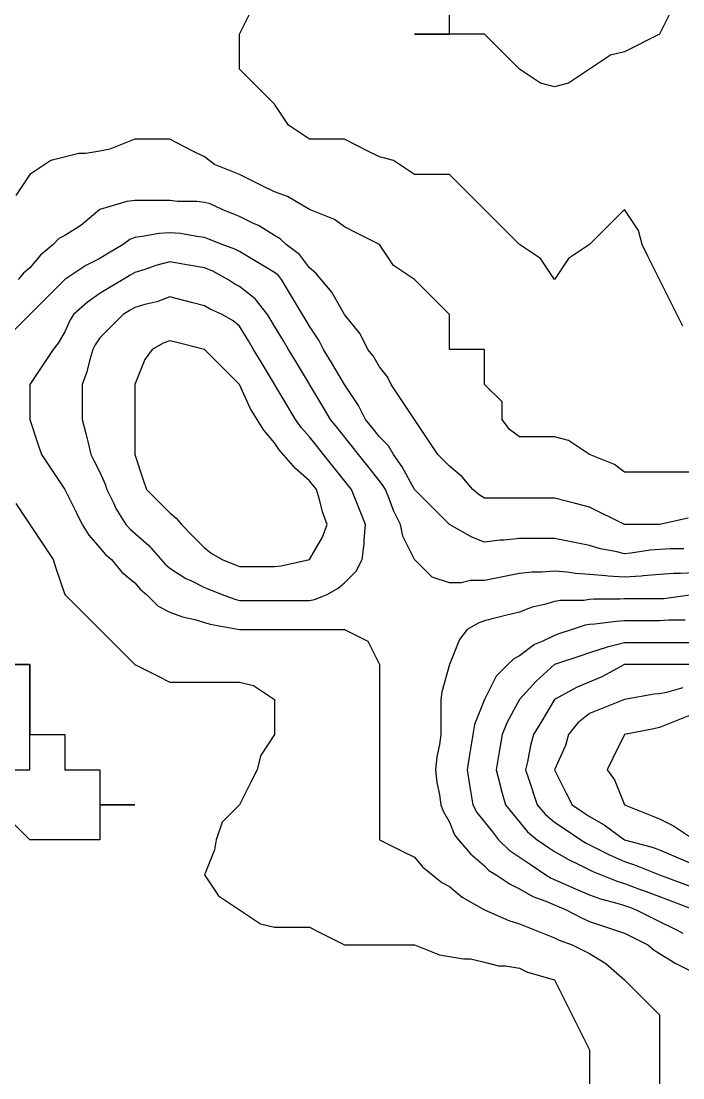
# Model space of a CAD drawing. Header units: inches. Extents: x 794995 to 811195, y 2485918 to 2508058.
# Drawn here: x 801288 to 801855, y 2499424 to 2500330 of the extents above; entities that cross this region are included whole.
import ezdxf

# ---------------------------------------------------------------- set-up
doc = ezdxf.new("R2010")
doc.units = ezdxf.units.IN
doc.header["$MEASUREMENT"] = 0
doc.layers.add('contour', color=7, linetype='Continuous')

msp = doc.modelspace()

# ---------------------------------------------------------------- linework, layer by layer
at = {"layer": 'contour'}
for points in [[(801845.16, 2500338.36), (801835.16, 2500318.36), (801805.16, 2500303.36), (801793.16, 2500300.36), (801775.16, 2500288.36), (801757.16, 2500276.36), (801745.16, 2500273.36), (801733.16, 2500276.36), (801715.16, 2500288.36), (801685.16, 2500318.36), (801625.16, 2500318.36), (801655.16, 2500318.36), (801655.16, 2500348.36)], [(801855.16, 2500068.36), (801845.16, 2500088.36), (801825.16, 2500128.36), (801820.16, 2500138.36), (801817.16, 2500150.36), (801805.16, 2500168.36), (801775.16, 2500138.36), (801757.16, 2500126.36), (801745.16, 2500108.36), (801733.16, 2500126.36), (801715.16, 2500138.36), (801655.16, 2500198.36), (801625.16, 2500198.36), (801607.16, 2500210.36), (801595.16, 2500213.36), (801585.16, 2500218.36), (801565.16, 2500228.36), (801535.16, 2500228.36), (801517.16, 2500240.36), (801505.16, 2500258.36), (801475.16, 2500288.36), (801475.16, 2500318.36), (801485.16, 2500338.36)], [(801865.16, 2499943.36), (801805.16, 2499943.36), (801796.59, 2499949.79), (801775.16, 2499958.36), (801757.16, 2499970.36), (801745.16, 2499973.36), (801715.16, 2499973.36), (801706.59, 2499979.79), (801700.16, 2499988.36), (801700.16, 2500003.36), (801685.16, 2500018.36), (801685.16, 2500048.36), (801655.16, 2500048.36), (801655.16, 2500078.36), (801625.16, 2500108.36), (801607.16, 2500120.36), (801595.16, 2500138.36), (801575.16, 2500148.36), (801565.16, 2500153.36), (801556.59, 2500159.79), (801535.16, 2500168.36), (801516.07, 2500179.27), (801505.16, 2500183.36), (801495.16, 2500188.36), (801475.16, 2500198.36), (801453.73, 2500206.93), (801445.16, 2500213.36), (801435.16, 2500218.36), (801415.16, 2500228.36), (801385.16, 2500228.36), (801363.73, 2500219.79), (801355.16, 2500218.36), (801343.16, 2500216.36), (801337.16, 2500216.36), (801313.16, 2500210.36), (801295.16, 2500198.36), (801283.16, 2500180.36)], [(801859.7, 2499903.82), (801835.16, 2499898.36), (801805.16, 2499898.36), (801775.16, 2499913.36), (801763.16, 2499916.36), (801755.16, 2499918.36), (801745.16, 2499920.86), (801685.16, 2499920.86), (801680.54, 2499923.75), (801675.16, 2499928.36), (801666.07, 2499939.27), (801655.16, 2499948.36), (801650.16, 2499953.36), (801645.16, 2499958.36), (801637.16, 2499970.36), (801613.16, 2500006.36), (801605.16, 2500018.36), (801601.83, 2500025.03), (801595.16, 2500033.36), (801589.7, 2500042.91), (801585.16, 2500048.36), (801578.49, 2500061.7), (801565.16, 2500078.36), (801554.25, 2500097.45), (801545.16, 2500108.36), (801540.61, 2500113.82), (801535.16, 2500118.36), (801526.59, 2500129.79), (801515.16, 2500138.36), (801509.77, 2500142.98), (801505.16, 2500145.86), (801491.31, 2500154.51), (801487.16, 2500156.36), (801475.16, 2500162.36), (801470.87, 2500164.08), (801460.16, 2500168.36), (801449.77, 2500172.98), (801445.16, 2500174.36), (801438.49, 2500175.03), (801421.83, 2500175.03), (801415.16, 2500175.86), (801385.16, 2500175.86), (801378.49, 2500175.03), (801355.16, 2500168.36), (801339.01, 2500154.51), (801325.16, 2500145.86), (801320.16, 2500143.36), (801315.16, 2500138.36), (801304.39, 2500129.13), (801295.16, 2500118.36), (801289.7, 2500113.82), (801285.16, 2500108.36)], [(801855.93, 2499877.59), (801844.39, 2499877.59), (801827.16, 2499876.36), (801810.61, 2499873.82), (801805.16, 2499873.36), (801798.49, 2499875.03), (801784.39, 2499877.59), (801775.16, 2499880.36), (801745.16, 2499886.36), (801715.16, 2499886.36), (801701.83, 2499885.03), (801698.49, 2499885.03), (801685.16, 2499883.36), (801674.25, 2499887.45), (801655.16, 2499898.36), (801625.16, 2499928.36), (801614.57, 2499947.77), (801607.16, 2499958.36), (801602.66, 2499965.86), (801595.16, 2499973.36), (801588.49, 2499981.69), (801583.16, 2499988.36), (801577.16, 2500000.36), (801565.16, 2500018.36), (801553.91, 2500037.11), (801547.16, 2500048.36), (801543.16, 2500056.36), (801535.16, 2500068.36), (801531.41, 2500074.61), (801529.16, 2500078.36), (801511.16, 2500108.36), (801508.49, 2500111.69), (801505.16, 2500114.36), (801475.16, 2500132.36), (801471.16, 2500134.36), (801460.16, 2500138.36), (801449.44, 2500142.65), (801445.16, 2500144.36), (801438.49, 2500145.03), (801424.39, 2500147.59), (801415.16, 2500148.36), (801405.93, 2500147.59), (801391.83, 2500145.03), (801385.16, 2500144.36), (801380.87, 2500142.65), (801375.16, 2500138.36), (801362.66, 2500130.86), (801355.16, 2500126.36), (801343.16, 2500120.36), (801325.16, 2500108.36), (801295.16, 2500078.36), (801265.16, 2500048.36)], [(801865.16, 2499857.11), (801853.16, 2499856.36), (801847.16, 2499856.36), (801835.16, 2499855.5), (801821.31, 2499854.51), (801819.28, 2499854.24), (801805.16, 2499853.36), (801791.04, 2499854.24), (801789.01, 2499854.51), (801775.16, 2499855.5), (801763.16, 2499856.36), (801756.07, 2499857.45), (801745.16, 2499858.36), (801734.25, 2499857.45), (801726.07, 2499857.45), (801715.16, 2499856.36), (801685.16, 2499850.36), (801673.16, 2499850.36), (801665.16, 2499848.36), (801655.16, 2499848.36), (801640.16, 2499853.36), (801625.16, 2499868.36), (801615.16, 2499888.36), (801613.16, 2499898.36), (801607.16, 2499910.36), (801603.73, 2499919.79), (801600.16, 2499928.36), (801598.32, 2499931.52), (801595.16, 2499935.86), (801585.16, 2499948.36), (801577.16, 2499958.36), (801571.83, 2499965.03), (801558.49, 2499981.69), (801553.16, 2499988.36), (801546.41, 2499999.61), (801523.91, 2500037.11), (801517.16, 2500048.36), (801512.66, 2500055.86), (801505.16, 2500068.36), (801501.41, 2500074.61), (801499.16, 2500078.36), (801488.49, 2500091.7), (801475.16, 2500102.36), (801471.16, 2500104.36), (801465.16, 2500108.36), (801452.22, 2500115.42), (801445.16, 2500118.36), (801433.16, 2500120.36), (801428.02, 2500121.22), (801415.16, 2500123.36), (801403.16, 2500120.36), (801393.73, 2500116.93), (801385.16, 2500114.36), (801381.41, 2500112.11), (801375.16, 2500108.36), (801362.66, 2500100.86), (801355.16, 2500096.36), (801344.57, 2500088.95), (801332.66, 2500078.36), (801329.77, 2500073.75), (801325.16, 2500063.36), (801319.7, 2500053.82), (801315.16, 2500048.36), (801307.16, 2500036.36), (801295.16, 2500018.36), (801295.16, 2499988.36), (801302.66, 2499965.86), (801305.16, 2499958.36), (801313.16, 2499946.36), (801325.16, 2499928.36), (801335.16, 2499908.36), (801340.16, 2499898.36), (801345.93, 2499889.13), (801355.16, 2499878.36), (801359.77, 2499872.98), (801365.16, 2499868.36), (801374.25, 2499857.45), (801385.16, 2499848.36), (801389.77, 2499842.98), (801395.16, 2499838.36), (801405.16, 2499828.36), (801415.16, 2499823.36), (801426.07, 2499819.27), (801436.59, 2499816.93), (801445.16, 2499814.36), (801449.77, 2499812.98), (801475.16, 2499808.36), (801565.16, 2499808.36), (801585.16, 2499798.36), (801595.16, 2499778.36), (801595.16, 2499628.36), (801615.16, 2499618.36), (801625.16, 2499613.36), (801631.83, 2499605.03), (801648.49, 2499591.69), (801655.16, 2499588.36), (801666.07, 2499579.27), (801685.16, 2499568.36), (801705.93, 2499559.13), (801715.16, 2499556.36), (801728.02, 2499551.22), (801735.16, 2499548.36), (801745.16, 2499544.36), (801749.16, 2499542.36), (801760.16, 2499538.36), (801775.16, 2499530.86), (801789.01, 2499522.21), (801805.16, 2499508.36), (801835.16, 2499478.36), (801835.16, 2499418.36)], [(801283.16, 2499916.36), (801307.16, 2499880.36), (801315.16, 2499868.36), (801317.66, 2499860.86), (801325.16, 2499838.36), (801385.16, 2499778.36), (801405.16, 2499768.36), (801415.16, 2499763.36), (801475.16, 2499763.36), (801487.16, 2499760.36), (801505.16, 2499748.36), (801505.16, 2499718.36), (801493.16, 2499700.36), (801490.16, 2499688.36), (801485.16, 2499678.36), (801475.16, 2499658.36), (801460.16, 2499643.36), (801455.16, 2499628.36), (801453.73, 2499619.79), (801445.16, 2499598.36), (801457.16, 2499580.36), (801493.16, 2499556.36), (801505.16, 2499553.36), (801535.16, 2499553.36), (801545.16, 2499548.36), (801565.16, 2499538.36), (801625.16, 2499538.36), (801646.59, 2499529.79), (801655.16, 2499528.36), (801667.16, 2499526.36), (801673.16, 2499526.36), (801685.16, 2499523.36), (801697.16, 2499520.36), (801703.16, 2499520.36), (801715.16, 2499518.36), (801721.83, 2499515.03), (801745.16, 2499508.36), (801755.16, 2499488.36), (801765.16, 2499468.36), (801775.16, 2499448.36), (801775.16, 2499148.36)], [(801865.16, 2499838.36), (801838.69, 2499834.83), (801835.16, 2499834.61), (801805.16, 2499834.61), (801801.16, 2499834.36), (801779.16, 2499834.36), (801775.16, 2499834.08), (801770.16, 2499833.36), (801750.16, 2499833.36), (801745.16, 2499832.36), (801736.59, 2499829.79), (801726.07, 2499827.45), (801715.16, 2499823.36), (801703.16, 2499820.36), (801695.16, 2499818.36), (801685.16, 2499815.86), (801679.7, 2499813.82), (801670.16, 2499808.36), (801663.73, 2499799.79), (801655.16, 2499778.36), (801648.49, 2499755.03), (801647.66, 2499748.36), (801647.66, 2499718.36), (801646.59, 2499709.79), (801644.25, 2499699.27), (801643.16, 2499688.36), (801644.25, 2499677.45), (801646.59, 2499666.93), (801647.66, 2499658.36), (801649.7, 2499652.91), (801655.16, 2499643.36), (801659.44, 2499632.65), (801662.66, 2499628.36), (801673.16, 2499616.36), (801685.16, 2499605.86), (801688.91, 2499602.11), (801695.16, 2499598.36), (801707.16, 2499590.36), (801715.16, 2499586.36), (801726.41, 2499579.61), (801737.66, 2499575.86), (801755.16, 2499568.36), (801768.1, 2499561.3), (801775.16, 2499558.36), (801805.16, 2499548.36), (801825.16, 2499538.36), (801830.54, 2499533.75), (801835.16, 2499530.86), (801849.01, 2499522.21), (801853.16, 2499520.36), (801865.16, 2499514.36)], [(801857.16, 2499816.36), (801843.16, 2499816.36), (801835.16, 2499815.86), (801805.16, 2499815.86), (801798.1, 2499815.42), (801779.77, 2499812.98), (801775.16, 2499812.65), (801771.41, 2499812.11), (801760.16, 2499808.36), (801748.91, 2499804.61), (801745.16, 2499803.36), (801735.16, 2499798.36), (801728.02, 2499795.5), (801715.16, 2499785.86), (801710.16, 2499783.36), (801705.16, 2499778.36), (801695.16, 2499768.36), (801685.16, 2499748.36), (801676.59, 2499726.93), (801675.16, 2499718.36), (801673.16, 2499706.36), (801672.3, 2499701.22), (801670.16, 2499688.36), (801672.3, 2499675.5), (801673.16, 2499670.36), (801675.16, 2499658.36), (801678.49, 2499651.69), (801691.83, 2499635.03), (801697.16, 2499628.36), (801706.16, 2499619.36), (801724.16, 2499607.36), (801737.66, 2499598.36), (801742.16, 2499595.36), (801763.16, 2499586.36), (801775.16, 2499581.22), (801784.63, 2499577.84), (801799.7, 2499573.82), (801805.16, 2499572.11), (801807.89, 2499571.09), (801815.16, 2499568.36), (801835.16, 2499558.36), (801848.49, 2499551.7), (801855.16, 2499548.36)], [(801865.16, 2499797.11), (801805.16, 2499797.11), (801790.16, 2499793.36), (801775.16, 2499788.36), (801767.66, 2499785.86), (801745.16, 2499778.36), (801729.28, 2499764.24), (801715.16, 2499748.36), (801704.57, 2499728.95), (801700.16, 2499718.36), (801698.02, 2499705.5), (801697.16, 2499700.36), (801695.16, 2499688.36), (801698.49, 2499675.03), (801699.01, 2499672.21), (801703.16, 2499658.36), (801721.83, 2499635.03), (801730.16, 2499628.36), (801739.16, 2499622.36), (801745.16, 2499618.36), (801757.79, 2499610.99), (801766.59, 2499606.93), (801778.02, 2499601.22), (801799.44, 2499592.65), (801805.16, 2499590.86), (801817.16, 2499586.36), (801821.52, 2499584.72), (801835.16, 2499579.61), (801865.16, 2499568.36)], [(801265.16, 2499778.36), (801295.16, 2499778.36), (801295.16, 2499718.36), (801325.16, 2499718.36), (801325.16, 2499688.36), (801355.16, 2499688.36), (801355.16, 2499658.36), (801385.16, 2499658.36), (801355.16, 2499658.36), (801355.16, 2499628.36), (801295.16, 2499628.36), (801265.16, 2499658.36)], [(801265.16, 2499688.36), (801295.16, 2499688.36), (801295.16, 2499778.36), (801265.16, 2499778.36)], [(801865.16, 2499778.36), (801805.16, 2499778.36), (801785.75, 2499767.77), (801764.57, 2499758.95), (801745.16, 2499748.36), (801733.91, 2499729.61), (801727.16, 2499718.36), (801724.39, 2499709.13), (801721.83, 2499695.03), (801720.16, 2499688.36), (801722.66, 2499680.86), (801730.16, 2499658.36), (801736.98, 2499650.18), (801745.16, 2499643.36), (801754.16, 2499637.36), (801767.66, 2499628.36), (801772.3, 2499625.5), (801783.73, 2499619.79), (801792.12, 2499615.32), (801805.16, 2499609.61), (801813.73, 2499606.93), (801835.16, 2499598.36), (801865.16, 2499587.11)], [(801855.16, 2499758.36), (801841.16, 2499754.36), (801835.16, 2499753.36), (801830.54, 2499752.98), (801805.16, 2499748.36), (801783.73, 2499739.79), (801775.16, 2499736.36), (801765.16, 2499728.36), (801757.16, 2499718.36), (801754.39, 2499709.13), (801745.16, 2499688.36), (801755.16, 2499668.36), (801760.16, 2499658.36), (801769.16, 2499652.36), (801775.16, 2499648.36), (801787.79, 2499640.99), (801805.16, 2499628.36), (801828.84, 2499622.05), (801835.16, 2499619.79), (801865.16, 2499606.93)], [(801865.16, 2499736.36), (801852.3, 2499731.22), (801845.16, 2499728.36), (801835.16, 2499724.36), (801830.16, 2499723.36), (801805.16, 2499718.36), (801795.16, 2499698.36), (801790.16, 2499688.36), (801796.59, 2499679.79), (801805.16, 2499658.36), (801826.59, 2499649.79), (801835.16, 2499646.36), (801847.16, 2499640.36), (801865.16, 2499628.36)]]:
    msp.add_lwpolyline(points, dxfattribs=at)
for points in [[(801535.16, 2499833.36), (801539.44, 2499834.08), (801550.16, 2499838.36), (801559.7, 2499843.82), (801565.16, 2499848.36), (801575.16, 2499858.36), (801580.16, 2499868.36), (801581.83, 2499881.7), (801581.83, 2499885.03), (801583.16, 2499898.36), (801578.02, 2499911.22), (801575.16, 2499918.36), (801571.16, 2499928.36), (801555.16, 2499948.36), (801547.16, 2499958.36), (801541.83, 2499965.03), (801535.16, 2499973.36), (801528.1, 2499981.3), (801523.16, 2499988.36), (801516.41, 2499999.61), (801493.91, 2500037.11), (801487.16, 2500048.36), (801482.66, 2500055.86), (801475.16, 2500068.36), (801469.7, 2500072.91), (801460.16, 2500078.36), (801449.77, 2500082.98), (801445.16, 2500085.86), (801435.16, 2500088.36), (801427.16, 2500090.36), (801415.16, 2500093.36), (801404.25, 2500089.27), (801393.73, 2500086.93), (801385.16, 2500084.36), (801381.41, 2500082.11), (801375.16, 2500078.36), (801365.16, 2500068.36), (801355.16, 2500058.36), (801351.16, 2500052.36), (801349.16, 2500048.36), (801346.59, 2500039.79), (801344.25, 2500029.27), (801340.16, 2500018.36), (801340.16, 2499988.36), (801343.16, 2499976.36), (801345.16, 2499968.36), (801347.66, 2499958.36), (801350.16, 2499953.36), (801355.16, 2499943.36), (801359.77, 2499932.98), (801361.16, 2499928.36), (801367.16, 2499916.36), (801369.01, 2499912.21), (801377.66, 2499898.36), (801381.16, 2499894.36), (801397.16, 2499880.36), (801411.16, 2499864.36), (801415.16, 2499860.86), (801429.01, 2499852.21), (801433.16, 2499850.36), (801445.16, 2499844.36), (801449.44, 2499842.65), (801460.16, 2499838.36), (801471.16, 2499834.36), (801475.16, 2499833.36)], [(801505.16, 2499862.36), (801510.61, 2499862.91), (801535.16, 2499868.36), (801546.07, 2499887.45), (801550.16, 2499898.36), (801546.07, 2499909.27), (801543.73, 2499919.79), (801541.16, 2499928.36), (801535.16, 2499935.86), (801523.16, 2499946.36), (801509.16, 2499962.36), (801505.16, 2499968.36), (801495.93, 2499979.13), (801484.39, 2499997.59), (801475.16, 2500018.36), (801445.16, 2500048.36), (801421.16, 2500054.36), (801415.16, 2500055.86), (801409.7, 2500053.82), (801400.16, 2500048.36), (801393.73, 2500039.79), (801385.16, 2500018.36), (801385.16, 2499958.36), (801392.66, 2499935.86), (801395.16, 2499928.36), (801405.16, 2499918.36), (801415.16, 2499908.36), (801420.61, 2499903.82), (801425.16, 2499898.36), (801435.16, 2499888.36), (801445.16, 2499878.36), (801450.61, 2499873.82), (801460.16, 2499868.36), (801470.87, 2499864.08), (801475.16, 2499862.36)]]:
    msp.add_lwpolyline(points, close=True, dxfattribs=at)

doc.saveas('drawing.dxf')
